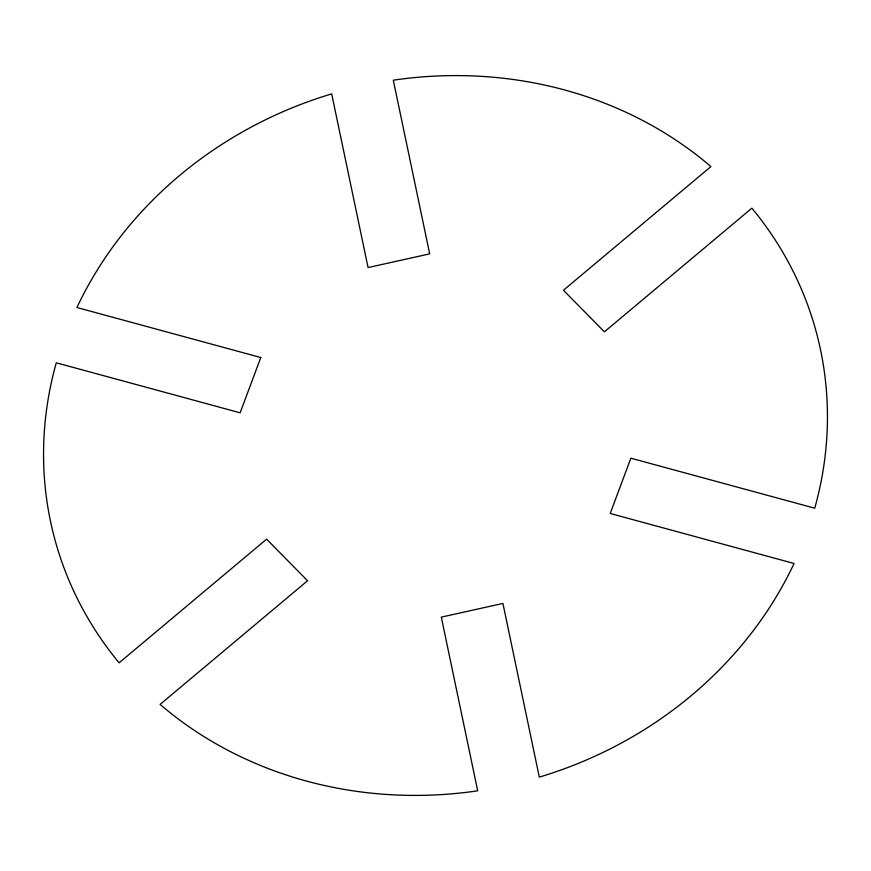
<?xml version="1.0" encoding="UTF-8"?>
<svg xmlns="http://www.w3.org/2000/svg" width="871" height="871" viewBox="0 0 871 871"><rect width="100%" height="100%" fill="white"/><g stroke="black" fill="none" stroke-linecap="round" stroke-linejoin="round"><path stroke-width="1.31" d="M260.788 357.524L240.135 412.81L56.277 362.804A394.574 357.023 -15.7 0 0 119.131 662.82L266.602 539.16L307.561 580.75L160.09 704.41A394.574 357.023 -15.7 0 0 477.7 790.814L441.314 617.136L502.926 603.44L539.312 777.117A394.574 357.023 -15.7 0 0 794.069 563.483L610.212 513.476L630.865 458.19L814.723 508.196A394.574 357.023 -15.7 0 0 751.869 208.18L604.398 331.84L563.439 290.25L710.91 166.59A394.574 357.023 -15.7 0 0 393.3 80.186L429.686 253.864L368.074 267.56L331.688 93.883A394.574 357.023 -15.7 0 0 76.931 307.517L260.788 357.524"/></g></svg>
